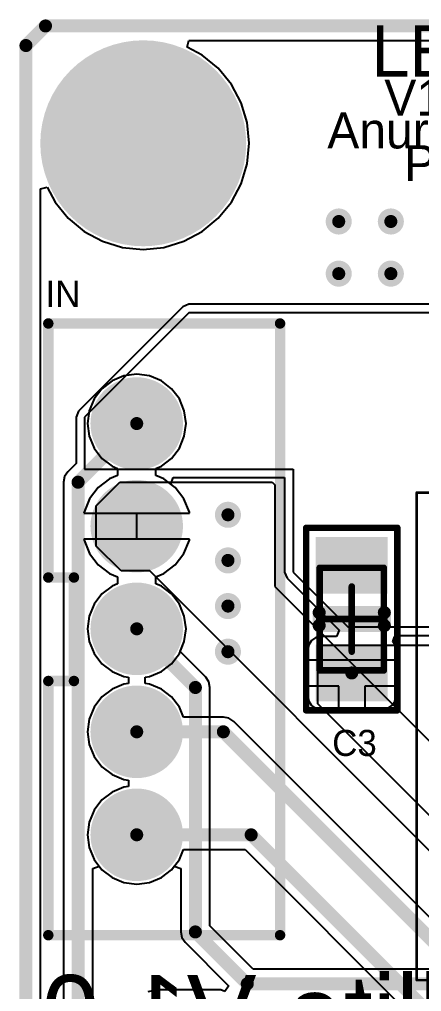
# Model space of a CAD drawing. Header units: millimetres. Extents: x 2.97 to 4.22, y 2.56 to 3.79.
# Drawn here: x 3.285 to 3.594, y 3.049 to 3.795 of the extents above; entities that cross this region are included whole.
import ezdxf

# ---------------------------------------------------------------- set-up
doc = ezdxf.new("R2010")
doc.units = ezdxf.units.MM
doc.header["$MEASUREMENT"] = 0
for name, color, linetype in [('BottomLayer', 5, 'Continuous'), ('BottomOverlay', 54, 'Continuous'), ('BottomSolder', 6, 'Continuous'), ('KeepOutLayer', 6, 'Continuous'), ('Mechanical15', 56, 'Continuous'), ('Mechanical2', 216, 'Continuous'), ('Mechanical3', 76, 'Continuous'), ('MultiLayer', 9, 'Continuous'), ('PadHoleLayer', 156, 'Continuous'), ('TopLayer', 1, 'Continuous'), ('TopOverlay', 2, 'Continuous'), ('TopPaste', 8, 'Continuous'), ('TopSolder', 216, 'Continuous'), ('ViaHoleLayer', 16, 'Continuous')]:
    doc.layers.add(name, color=color, linetype=linetype)

msp = doc.modelspace()

# ---------------------------------------------------------------- linework, layer by layer
at = {"layer": 'BottomLayer'}
for p, q in [((3.41379, 3.77378), (3.41504, 3.77878)), ((3.42522, 3.76767), (3.41379, 3.77378)), ((3.41504, 3.77878), (4.18535, 3.77878)), ((3.43755, 3.75755), (3.42522, 3.76767)), ((3.44767, 3.74522), (3.43755, 3.75755)), ((3.4552, 3.73115), (3.44767, 3.74522)), ((3.45983, 3.71588), (3.4552, 3.73115)), ((3.46139, 3.7), (3.45983, 3.71588)), ((3.45983, 3.68412), (3.46139, 3.7)), ((3.4552, 3.66885), (3.45983, 3.68412)), ((3.30122, 3.66496), (3.30622, 3.66621)), ((3.30122, 2.57465), (3.30122, 3.66496)), ((3.30622, 3.66621), (3.31233, 3.65478)), ((3.44767, 3.65478), (3.4552, 3.66885)), ((3.31233, 3.65478), (3.32245, 3.64245)), ((3.43755, 3.64245), (3.44767, 3.65478)), ((3.32245, 3.64245), (3.33478, 3.63233)), ((3.42522, 3.63233), (3.43755, 3.64245)), ((3.33478, 3.63233), (3.34885, 3.6248)), ((3.41115, 3.6248), (3.42522, 3.63233)), ((3.34885, 3.6248), (3.36412, 3.62017)), ((3.39588, 3.62017), (3.41115, 3.6248)), ((3.36412, 3.62017), (3.38, 3.61861)), ((3.38, 3.61861), (3.39588, 3.62017)), ((3.36521, 3.52153), (3.35609, 3.51776)), ((3.375, 3.52282), (3.36521, 3.52153)), ((3.38479, 3.52153), (3.375, 3.52282)), ((3.39391, 3.51776), (3.38479, 3.52153)), ((3.35609, 3.51776), (3.34825, 3.51175)), ((3.40175, 3.51175), (3.39391, 3.51776)), ((3.34825, 3.51175), (3.34224, 3.50391)), ((3.40776, 3.50391), (3.40175, 3.51175)), ((3.34224, 3.50391), (3.33847, 3.49479)), ((3.41153, 3.49479), (3.40776, 3.50391)), ((3.33847, 3.49479), (3.33718, 3.485)), ((3.41282, 3.485), (3.41153, 3.49479)), ((3.33718, 3.485), (3.33847, 3.47521)), ((3.41153, 3.47521), (3.41282, 3.485)), ((3.33847, 3.47521), (3.34224, 3.46609)), ((3.40776, 3.46609), (3.41153, 3.47521)), ((3.34224, 3.46609), (3.34825, 3.45825)), ((3.40175, 3.45825), (3.40776, 3.46609)), ((3.34825, 3.45825), (3.35609, 3.45224)), ((3.39391, 3.45224), (3.40175, 3.45825)), ((3.35609, 3.45224), (3.3603, 3.4505)), ((3.3603, 3.4505), (3.3603, 3.44509)), ((3.3897, 3.4505), (3.39391, 3.45224)), ((3.3897, 3.44509), (3.3897, 3.4505)), ((3.35407, 3.44251), (3.3454, 3.43586)), ((3.3603, 3.44509), (3.35407, 3.44251)), ((3.39593, 3.44251), (3.3897, 3.44509)), ((3.4046, 3.43586), (3.39593, 3.44251)), ((3.3454, 3.43586), (3.33875, 3.42719)), ((3.41125, 3.42719), (3.4046, 3.43586)), ((3.33875, 3.42719), (3.33457, 3.41709)), ((3.41543, 3.41709), (3.41125, 3.42719)), ((3.33457, 3.41709), (3.33446, 3.41626)), ((3.33446, 3.41626), (3.375, 3.41626)), ((3.375, 3.41626), (3.41554, 3.41626)), ((3.41554, 3.41626), (3.41543, 3.41709)), ((3.375, 3.39626), (3.33446, 3.39626)), ((3.33446, 3.39626), (3.33457, 3.39543)), ((3.33457, 3.39543), (3.33875, 3.38533)), ((3.41554, 3.39626), (3.375, 3.39626)), ((3.41125, 3.38533), (3.41543, 3.39543)), ((3.41543, 3.39543), (3.41554, 3.39626)), ((3.33875, 3.38533), (3.3454, 3.37666)), ((3.4046, 3.37666), (3.41125, 3.38533)), ((3.3454, 3.37666), (3.35407, 3.37001)), ((3.39593, 3.37001), (3.4046, 3.37666)), ((3.35407, 3.37001), (3.3603, 3.36743)), ((3.3603, 3.36743), (3.3603, 3.36202)), ((3.3897, 3.36743), (3.39593, 3.37001)), ((3.3897, 3.36202), (3.3897, 3.36743)), ((3.35609, 3.36028), (3.34825, 3.35427)), ((3.3603, 3.36202), (3.35609, 3.36028)), ((3.39391, 3.36028), (3.3897, 3.36202)), ((3.40175, 3.35427), (3.39391, 3.36028)), ((3.34825, 3.35427), (3.34224, 3.34643)), ((3.40776, 3.34643), (3.40175, 3.35427)), ((3.34224, 3.34643), (3.33847, 3.33731)), ((3.41153, 3.33731), (3.40776, 3.34643)), ((3.33847, 3.33731), (3.33718, 3.32752)), ((3.41282, 3.32752), (3.41153, 3.33731)), ((3.33718, 3.32752), (3.33847, 3.31773)), ((3.41153, 3.31773), (3.41282, 3.32752)), ((3.33847, 3.31773), (3.34224, 3.30861)), ((3.40776, 3.30861), (3.41153, 3.31773)), ((3.34224, 3.30861), (3.34825, 3.30077)), ((3.40175, 3.30077), (3.40776, 3.30861)), ((3.34825, 3.30077), (3.35609, 3.29476)), ((3.39391, 3.29476), (3.40175, 3.30077)), ((3.35609, 3.29476), (3.36521, 3.29099)), ((3.36521, 3.29099), (3.36858, 3.29054)), ((3.36858, 3.29054), (3.36858, 3.2855)), ((3.38142, 3.29054), (3.38479, 3.29099)), ((3.38142, 3.2855), (3.38142, 3.29054)), ((3.38479, 3.29099), (3.39391, 3.29476)), ((3.35609, 3.28128), (3.34825, 3.27527)), ((3.36521, 3.28505), (3.35609, 3.28128)), ((3.36858, 3.2855), (3.36521, 3.28505)), ((3.38479, 3.28505), (3.38142, 3.2855)), ((3.39391, 3.28128), (3.38479, 3.28505)), ((3.40175, 3.27527), (3.39391, 3.28128)), ((3.34825, 3.27527), (3.34224, 3.26743)), ((3.40776, 3.26743), (3.40175, 3.27527)), ((3.34224, 3.26743), (3.33847, 3.25831)), ((3.41094, 3.25974), (3.40776, 3.26743)), ((3.44148, 3.25974), (3.41094, 3.25974)), ((3.44577, 3.25888), (3.44148, 3.25974)), ((3.44148, 3.25974), (3.44148, 3.25974)), ((3.44941, 3.25645), (3.44577, 3.25888)), ((3.33847, 3.25831), (3.33718, 3.24852)), ((3.82995, 2.87591), (3.44941, 3.25645)), ((3.33718, 3.24852), (3.33847, 3.23873)), ((3.33847, 3.23873), (3.34224, 3.22961)), ((3.34224, 3.22961), (3.34825, 3.22177)), ((3.34825, 3.22177), (3.35609, 3.21576)), ((3.35609, 3.21576), (3.36521, 3.21199)), ((3.36521, 3.21199), (3.36858, 3.21154)), ((3.36858, 3.21154), (3.36858, 3.2065)), ((3.35609, 3.20228), (3.34825, 3.19627)), ((3.36521, 3.20605), (3.35609, 3.20228)), ((3.36858, 3.2065), (3.36521, 3.20605)), ((3.34825, 3.19627), (3.34224, 3.18843)), ((3.34224, 3.18843), (3.33847, 3.17931)), ((3.33847, 3.17931), (3.33718, 3.16952)), ((3.33718, 3.16952), (3.33847, 3.15973)), ((3.33847, 3.15973), (3.34224, 3.15061)), ((3.40776, 3.15061), (3.41094, 3.1583)), ((3.41094, 3.1583), (3.45816, 3.1583)), ((3.45816, 3.1583), (3.80415, 2.81231)), ((3.34224, 3.15061), (3.34825, 3.14277)), ((3.40175, 3.14277), (3.40776, 3.15061)), ((3.34825, 3.14277), (3.35609, 3.13676)), ((3.39391, 3.13676), (3.40175, 3.14277)), ((3.35609, 3.13676), (3.36521, 3.13299)), ((3.36521, 3.13299), (3.375, 3.1317)), ((3.375, 3.1317), (3.38479, 3.13299)), ((3.38479, 3.13299), (3.39391, 3.13676))]:
    msp.add_line(p, q, dxfattribs=at)
for points, const_width in [([(3.3425, 3.7, 1), (3.4175, 3.7, 1)], 0.075), ([(3.525, 3.64, 1), (3.535, 3.64, 1)], 0.01), ([(3.565, 3.64, 1), (3.575, 3.64, 1)], 0.01), ([(3.525, 3.6, 1), (3.535, 3.6, 1)], 0.01), ([(3.565, 3.6, 1), (3.575, 3.6, 1)], 0.01), ([(3.35925, 3.485, 1), (3.39075, 3.485, 1)], 0.0315), ([(3.35925, 3.40626, 1), (3.39075, 3.40626, 1)], 0.0315), ([(3.44, 3.415, 1), (3.45, 3.415, 1)], 0.01), ([(3.44, 3.38, 1), (3.45, 3.38, 1)], 0.01), ([(3.35925, 3.32752, 1), (3.39075, 3.32752, 1)], 0.0315), ([(3.44, 3.345, 1), (3.45, 3.345, 1)], 0.01), ([(3.44, 3.31, 1), (3.45, 3.31, 1)], 0.01), ([(3.535, 3.29366, 1), (3.545, 3.29366, 1)], 0.01), ([(3.35925, 3.24852, 1), (3.39075, 3.24852, 1)], 0.0315), ([(3.3725, 3.24852, 1), (3.3775, 3.24852, 1)], 0.005), ([(3.43898, 3.24852, 1), (3.44398, 3.24852, 1)], 0.005), ([(3.43898, 3.24852, 1), (3.44398, 3.24852, 1)], 0.005), ([(3.35925, 3.16952, 1), (3.39075, 3.16952, 1)], 0.0315), ([(3.3725, 3.16952, 1), (3.3775, 3.16952, 1)], 0.005), ([(3.4603, 3.16952, 1), (3.4653, 3.16952, 1)], 0.005), ([(3.4603, 3.16952, 1), (3.4653, 3.16952, 1)], 0.005)]:
    msp.add_lwpolyline(points, format="xyb", close=True, dxfattribs=dict(at, const_width=const_width))
at = {"layer": 'BottomLayer', "const_width": 0.01}
for points in [[(3.375, 3.24852), (3.44148, 3.24852)], [(3.44148, 3.24852), (3.82202, 2.86798)], [(3.375, 3.16952), (3.4628, 3.16952)], [(3.4628, 3.16952), (3.81332, 2.819)]]:
    msp.add_lwpolyline(points, dxfattribs=at)
at = {"layer": 'BottomSolder'}
for points, const_width in [([(3.3405, 3.7, 1), (3.4195, 3.7, 1)], 0.079), ([(3.527, 3.64, 1), (3.533, 3.64, 1)], 0.006), ([(3.567, 3.64, 1), (3.573, 3.64, 1)], 0.006), ([(3.527, 3.6, 1), (3.533, 3.6, 1)], 0.006), ([(3.567, 3.6, 1), (3.573, 3.6, 1)], 0.006), ([(3.35725, 3.485, 1), (3.39275, 3.485, 1)], 0.0355), ([(3.35725, 3.40626, 1), (3.39275, 3.40626, 1)], 0.0355), ([(3.442, 3.415, 1), (3.448, 3.415, 1)], 0.006), ([(3.442, 3.38, 1), (3.448, 3.38, 1)], 0.006), ([(3.35725, 3.32752, 1), (3.39275, 3.32752, 1)], 0.0355), ([(3.442, 3.345, 1), (3.448, 3.345, 1)], 0.006), ([(3.442, 3.31, 1), (3.448, 3.31, 1)], 0.006), ([(3.537, 3.29366, 1), (3.543, 3.29366, 1)], 0.006), ([(3.35725, 3.24852, 1), (3.39275, 3.24852, 1)], 0.0355), ([(3.35725, 3.16952, 1), (3.39275, 3.16952, 1)], 0.0355)]:
    msp.add_lwpolyline(points, format="xyb", close=True, dxfattribs=dict(at, const_width=const_width))
at = {"layer": 'KeepOutLayer', "const_width": 0.01}
for points in [[(3.29, 3.775), (3.305, 3.79)], [(3.305, 3.79), (4.19, 3.79)], [(3.29, 2.57), (3.29, 3.775)]]:
    msp.add_lwpolyline(points, dxfattribs=at)
at = {"layer": 'KeepOutLayer', "const_width": 0.005}
for points in [[(3.3025, 3.79, 1), (3.3075, 3.79, 1)], [(3.3025, 3.79, 1), (3.3075, 3.79, 1)], [(3.2875, 3.775, 1), (3.2925, 3.775, 1)], [(3.2875, 3.775, 1), (3.2925, 3.775, 1)]]:
    msp.add_lwpolyline(points, format="xyb", close=True, dxfattribs=at)
at = {"layer": 'Mechanical15', "const_width": 0.00197}
for points in [[(3.58988, 3.05799), (3.58988, 3.43201)], [(3.58988, 3.43201), (4.20012, 3.43201)], [(3.58988, 3.05799), (4.20012, 3.05799)]]:
    msp.add_lwpolyline(points, dxfattribs=at)
at = {"layer": 'Mechanical15', "const_width": 0.000984}
for points in [[(3.58939, 3.43201, 1), (3.59037, 3.43201, 1)], [(3.58939, 3.43201, 1), (3.59037, 3.43201, 1)], [(3.58939, 3.05799, 1), (3.59037, 3.05799, 1)], [(3.58939, 3.05799, 1), (3.59037, 3.05799, 1)]]:
    msp.add_lwpolyline(points, format="xyb", close=True, dxfattribs=at)
at = {"layer": 'Mechanical2', "const_width": 0.005}
for points in [[(3.505, 3.405), (3.575, 3.405)], [(3.505, 3.265), (3.505, 3.405)], [(3.575, 3.265), (3.575, 3.405)], [(3.54, 3.31), (3.54, 3.36)], [(3.515, 3.335), (3.565, 3.335)], [(3.505, 3.265), (3.575, 3.265)]]:
    msp.add_lwpolyline(points, dxfattribs=at)
at = {"layer": 'Mechanical2', "const_width": 0.0025}
for points in [[(3.50375, 3.405, 1), (3.50625, 3.405, 1)], [(3.50375, 3.405, 1), (3.50625, 3.405, 1)], [(3.57375, 3.405, 1), (3.57625, 3.405, 1)], [(3.57375, 3.405, 1), (3.57625, 3.405, 1)], [(3.53875, 3.36, 1), (3.54125, 3.36, 1)], [(3.51375, 3.335, 1), (3.51625, 3.335, 1)], [(3.56375, 3.335, 1), (3.56625, 3.335, 1)], [(3.53875, 3.31, 1), (3.54125, 3.31, 1)], [(3.50375, 3.265, 1), (3.50625, 3.265, 1)], [(3.50375, 3.265, 1), (3.50625, 3.265, 1)], [(3.57375, 3.265, 1), (3.57625, 3.265, 1)], [(3.57375, 3.265, 1), (3.57625, 3.265, 1)]]:
    msp.add_lwpolyline(points, format="xyb", close=True, dxfattribs=at)
at = {"layer": 'Mechanical3', "const_width": 0.005}
for points in [[(3.51539, 3.37437), (3.56461, 3.37437)], [(3.51539, 3.29563), (3.51539, 3.37437)], [(3.56461, 3.29563), (3.56461, 3.37437)], [(3.51539, 3.29563), (3.56461, 3.29563)]]:
    msp.add_lwpolyline(points, dxfattribs=at)
at = {"layer": 'Mechanical3', "const_width": 0.0025}
for points in [[(3.51414, 3.37437, 1), (3.51664, 3.37437, 1)], [(3.51414, 3.37437, 1), (3.51664, 3.37437, 1)], [(3.56336, 3.37437, 1), (3.56586, 3.37437, 1)], [(3.56336, 3.37437, 1), (3.56586, 3.37437, 1)], [(3.51414, 3.29563, 1), (3.51664, 3.29563, 1)], [(3.51414, 3.29563, 1), (3.51664, 3.29563, 1)], [(3.56336, 3.29563, 1), (3.56586, 3.29563, 1)], [(3.56336, 3.29563, 1), (3.56586, 3.29563, 1)]]:
    msp.add_lwpolyline(points, format="xyb", close=True, dxfattribs=at)
at = {"layer": 'MultiLayer'}
for points, const_width in [([(3.3425, 3.7, 1), (3.4175, 3.7, 1)], 0.075), ([(3.525, 3.64, 1), (3.535, 3.64, 1)], 0.01), ([(3.565, 3.64, 1), (3.575, 3.64, 1)], 0.01), ([(3.525, 3.6, 1), (3.535, 3.6, 1)], 0.01), ([(3.565, 3.6, 1), (3.575, 3.6, 1)], 0.01), ([(3.35925, 3.485, 1), (3.39075, 3.485, 1)], 0.0315), ([(3.35925, 3.40626, 1), (3.39075, 3.40626, 1)], 0.0315), ([(3.44, 3.415, 1), (3.45, 3.415, 1)], 0.01), ([(3.44, 3.38, 1), (3.45, 3.38, 1)], 0.01), ([(3.35925, 3.32752, 1), (3.39075, 3.32752, 1)], 0.0315), ([(3.44, 3.345, 1), (3.45, 3.345, 1)], 0.01), ([(3.44, 3.31, 1), (3.45, 3.31, 1)], 0.01), ([(3.535, 3.29366, 1), (3.545, 3.29366, 1)], 0.01), ([(3.35925, 3.24852, 1), (3.39075, 3.24852, 1)], 0.0315), ([(3.35925, 3.16952, 1), (3.39075, 3.16952, 1)], 0.0315)]:
    msp.add_lwpolyline(points, format="xyb", close=True, dxfattribs=dict(at, const_width=const_width))
at = {"layer": 'PadHoleLayer'}
for points, const_width in [([(3.35, 3.7, 1), (3.41, 3.7, 1)], 0.06), ([(3.36713, 3.485, 1), (3.38287, 3.485, 1)], 0.01575), ([(3.36713, 3.40626, 1), (3.38287, 3.40626, 1)], 0.01575), ([(3.36713, 3.32752, 1), (3.38287, 3.32752, 1)], 0.01575), ([(3.36713, 3.24852, 1), (3.38287, 3.24852, 1)], 0.01575), ([(3.36713, 3.16952, 1), (3.38287, 3.16952, 1)], 0.01575)]:
    msp.add_lwpolyline(points, format="xyb", close=True, dxfattribs=dict(at, const_width=const_width))
at = {"layer": 'TopLayer'}
for p, q in [((3.41379, 3.77378), (3.41504, 3.77878)), ((3.42522, 3.76767), (3.41379, 3.77378)), ((3.41504, 3.77878), (4.18535, 3.77878)), ((3.43755, 3.75755), (3.42522, 3.76767)), ((3.44767, 3.74522), (3.43755, 3.75755)), ((3.4552, 3.73115), (3.44767, 3.74522)), ((3.45983, 3.71588), (3.4552, 3.73115)), ((3.46139, 3.7), (3.45983, 3.71588)), ((3.45983, 3.68412), (3.46139, 3.7)), ((3.4552, 3.66885), (3.45983, 3.68412)), ((3.30122, 3.66496), (3.30622, 3.66621)), ((3.30122, 2.57465), (3.30122, 3.66496)), ((3.30622, 3.66621), (3.31233, 3.65478)), ((3.44767, 3.65478), (3.4552, 3.66885)), ((3.31233, 3.65478), (3.32245, 3.64245)), ((3.43755, 3.64245), (3.44767, 3.65478)), ((3.32245, 3.64245), (3.33478, 3.63233)), ((3.42522, 3.63233), (3.43755, 3.64245)), ((3.33478, 3.63233), (3.34885, 3.6248)), ((3.41115, 3.6248), (3.42522, 3.63233)), ((3.34885, 3.6248), (3.36412, 3.62017)), ((3.39588, 3.62017), (3.41115, 3.6248)), ((3.36412, 3.62017), (3.38, 3.61861)), ((3.38, 3.61861), (3.39588, 3.62017)), ((3.41041, 3.57459), (3.33041, 3.49459)), ((3.415, 3.57649), (3.41041, 3.57459)), ((3.742, 3.57649), (3.415, 3.57649)), ((3.415, 3.57), (3.335, 3.49)), ((3.742, 3.57), (3.415, 3.57)), ((3.33041, 3.49459), (3.32851, 3.49)), ((3.32851, 3.49), (3.32851, 3.45437)), ((3.335, 3.49), (3.335, 3.45)), ((3.32851, 3.45437), (3.32207, 3.44793)), ((3.32207, 3.44793), (3.31964, 3.44429)), ((3.335, 3.45), (3.495, 3.45)), ((3.495, 3.45), (3.495, 3.371)), ((3.31964, 3.44429), (3.31878, 3.44)), ((3.31878, 3.44), (3.31878, 3.44)), ((3.31878, 3.44), (3.31878, 2.80866)), ((3.344, 3.422), (3.362, 3.44)), ((3.362, 3.44), (3.479, 3.44)), ((3.40115, 3.43851), (3.40285, 3.44351)), ((3.4046, 3.43586), (3.40115, 3.43851)), ((3.40285, 3.44351), (3.48851, 3.44351)), ((3.479, 3.44), (3.481, 3.438)), ((3.481, 3.438), (3.481, 3.36)), ((3.48851, 3.44351), (3.48851, 3.371)), ((3.41125, 3.42719), (3.4046, 3.43586)), ((3.41543, 3.41709), (3.41125, 3.42719)), ((3.344, 3.391), (3.344, 3.422)), ((3.375, 3.39626), (3.375, 3.41626)), ((3.375, 3.41626), (3.41554, 3.41626)), ((3.41554, 3.41626), (3.41543, 3.41709)), ((3.41554, 3.39626), (3.375, 3.39626)), ((3.41125, 3.38533), (3.41543, 3.39543)), ((3.41543, 3.39543), (3.41554, 3.39626)), ((3.363, 3.372), (3.344, 3.391)), ((3.4046, 3.37666), (3.41125, 3.38533)), ((3.385, 3.372), (3.363, 3.372)), ((3.61, 3.147), (3.385, 3.372)), ((3.39593, 3.37001), (3.4046, 3.37666)), ((3.48851, 3.371), (3.49041, 3.36641)), ((3.495, 3.371), (3.537, 3.329)), ((3.3897, 3.36743), (3.39593, 3.37001)), ((3.3897, 3.36202), (3.3897, 3.36743)), ((3.49041, 3.36641), (3.53024, 3.32657)), ((3.39391, 3.36028), (3.3897, 3.36202)), ((3.40175, 3.35427), (3.39391, 3.36028)), ((3.481, 3.36), (3.61, 3.231)), ((3.40776, 3.34643), (3.40175, 3.35427)), ((3.41153, 3.33731), (3.40776, 3.34643)), ((3.41282, 3.32752), (3.41153, 3.33731)), ((3.41153, 3.31773), (3.41282, 3.32752)), ((3.53024, 3.32657), (3.52817, 3.32157)), ((3.537, 3.329), (3.725, 3.329)), ((3.50917, 3.31859), (3.50696, 3.31528)), ((3.51248, 3.3208), (3.50917, 3.31859)), ((3.51638, 3.32157), (3.51248, 3.3208)), ((3.52817, 3.32157), (3.51638, 3.32157)), ((3.57155, 3.31751), (3.57286, 3.3213)), ((3.57286, 3.3213), (3.57377, 3.32251)), ((3.57377, 3.32251), (3.63105, 3.32251)), ((3.40835, 3.31003), (3.41153, 3.31773)), ((3.50696, 3.31528), (3.50618, 3.31138)), ((3.50618, 3.31138), (3.50618, 3.30366)), ((3.514, 3.27), (3.514, 3.315)), ((3.514, 3.315), (3.585, 3.315)), ((3.57304, 3.31528), (3.57155, 3.31751)), ((3.57382, 3.31138), (3.57304, 3.31528)), ((3.57382, 3.30366), (3.57382, 3.31138)), ((3.585, 3.315), (3.715, 3.315)), ((3.42793, 3.29045), (3.40835, 3.31003)), ((3.50618, 3.30366), (3.54, 3.30366)), ((3.54, 3.30366), (3.57382, 3.30366)), ((3.43036, 3.28681), (3.42793, 3.29045)), ((3.42793, 3.29045), (3.42793, 3.29045)), ((3.43122, 3.28252), (3.43036, 3.28681)), ((3.43122, 3.09965), (3.43122, 3.28252)), ((3.43122, 3.28252), (3.43122, 3.28252)), ((3.53, 3.28366), (3.50618, 3.28366)), ((3.50618, 3.28366), (3.50618, 3.27594)), ((3.53, 3.26575), (3.53, 3.28366)), ((3.57382, 3.28366), (3.55, 3.28366)), ((3.55, 3.28366), (3.55, 3.26575)), ((3.57382, 3.27594), (3.57382, 3.28366)), ((3.50618, 3.27594), (3.50696, 3.27204)), ((3.57304, 3.27204), (3.57382, 3.27594)), ((3.50696, 3.27204), (3.50917, 3.26873)), ((3.50917, 3.26873), (3.51248, 3.26652)), ((3.51248, 3.26652), (3.51638, 3.26575)), ((3.61, 3.174), (3.514, 3.27)), ((3.56362, 3.26575), (3.56752, 3.26652)), ((3.56752, 3.26652), (3.57083, 3.26873)), ((3.57083, 3.26873), (3.57304, 3.27204)), ((3.51638, 3.26575), (3.53, 3.26575)), ((3.55, 3.26575), (3.56362, 3.26575)), ((3.34122, 3.14373), (3.34622, 3.14543)), ((3.34122, 2.81331), (3.34122, 3.14373)), ((3.34622, 3.14543), (3.34825, 3.14277)), ((3.34825, 3.14277), (3.35609, 3.13676)), ((3.39391, 3.13676), (3.40175, 3.14277)), ((3.40175, 3.14277), (3.40378, 3.14543)), ((3.40378, 3.14543), (3.40878, 3.14373)), ((3.40878, 3.14373), (3.40878, 3.095)), ((3.35609, 3.13676), (3.36521, 3.13299)), ((3.36521, 3.13299), (3.375, 3.1317)), ((3.375, 3.1317), (3.38479, 3.13299)), ((3.38479, 3.13299), (3.39391, 3.13676)), ((3.40878, 3.095), (3.40878, 3.095)), ((3.40878, 3.095), (3.40964, 3.09071)), ((3.46447, 3.06639), (3.43122, 3.09965)), ((3.40964, 3.09071), (3.41207, 3.08707)), ((3.41207, 3.08707), (3.44553, 3.05361)), ((3.84982, 3.06639), (3.46447, 3.06639)), ((3.39111, 3.05054), (3.38351, 3.04903)), ((3.39177, 3.05041), (3.39111, 3.05054)), ((3.39238, 3.05067), (3.39177, 3.05041)), ((3.39626, 3.05067), (3.39238, 3.05067)), ((3.43957, 3.05067), (3.39626, 3.05067)), ((3.39626, 3.05067), (3.39626, 3.05067)), ((3.4427, 3.04937), (3.43957, 3.05067)), ((3.44548, 3.05352), (3.4427, 3.04937)), ((3.44553, 3.05361), (3.44548, 3.05352)), ((3.44548, 3.05352), (3.44548, 3.05352))]:
    msp.add_line(p, q, dxfattribs=at)
for points, const_width in [([(3.3425, 3.7, 1), (3.4175, 3.7, 1)], 0.075), ([(3.525, 3.64, 1), (3.535, 3.64, 1)], 0.01), ([(3.565, 3.64, 1), (3.575, 3.64, 1)], 0.01), ([(3.525, 3.6, 1), (3.535, 3.6, 1)], 0.01), ([(3.565, 3.6, 1), (3.575, 3.6, 1)], 0.01), ([(3.35925, 3.485, 1), (3.39075, 3.485, 1)], 0.0315), ([(3.3725, 3.485, 1), (3.3775, 3.485, 1)], 0.005), ([(3.3275, 3.44, 1), (3.3325, 3.44, 1)], 0.005), ([(3.3275, 3.44, 1), (3.3325, 3.44, 1)], 0.005), ([(3.35925, 3.40626, 1), (3.39075, 3.40626, 1)], 0.0315), ([(3.44, 3.415, 1), (3.45, 3.415, 1)], 0.01), ([(3.44, 3.38, 1), (3.45, 3.38, 1)], 0.01), ([(3.35925, 3.32752, 1), (3.39075, 3.32752, 1)], 0.0315), ([(3.44, 3.345, 1), (3.45, 3.345, 1)], 0.01), ([(3.3725, 3.32752, 1), (3.3775, 3.32752, 1)], 0.005), ([(3.44, 3.31, 1), (3.45, 3.31, 1)], 0.01), ([(3.535, 3.29366, 1), (3.545, 3.29366, 1)], 0.01), ([(3.4175, 3.28252, 1), (3.4225, 3.28252, 1)], 0.005), ([(3.4175, 3.28252, 1), (3.4225, 3.28252, 1)], 0.005), ([(3.35925, 3.24852, 1), (3.39075, 3.24852, 1)], 0.0315), ([(3.35925, 3.16952, 1), (3.39075, 3.16952, 1)], 0.0315), ([(3.4175, 3.095, 1), (3.4225, 3.095, 1)], 0.005), ([(3.4175, 3.095, 1), (3.4225, 3.095, 1)], 0.005), ([(3.45732, 3.05518, 1), (3.46232, 3.05518, 1)], 0.005), ([(3.45732, 3.05518, 1), (3.46232, 3.05518, 1)], 0.005)]:
    msp.add_lwpolyline(points, format="xyb", close=True, dxfattribs=dict(at, const_width=const_width))
at = {"layer": 'TopLayer', "const_width": 0.01}
for points in [[(3.33, 3.44), (3.375, 3.485)], [(3.33, 2.80866), (3.33, 3.44)], [(3.375, 3.32752), (3.42, 3.28252)], [(3.42, 3.095), (3.42, 3.28252)], [(3.42, 3.095), (3.45982, 3.05518)], [(3.45982, 3.05518), (3.84982, 3.05518)]]:
    msp.add_lwpolyline(points, dxfattribs=at)
at = {"layer": 'TopLayer'}
for points in [[(3.56362, 3.35862), (3.56362, 3.39405), (3.51638, 3.35862), (3.51638, 3.39405)], [(3.56362, 3.27594), (3.56362, 3.31138), (3.51638, 3.27594), (3.51638, 3.31138)]]:
    msp.add_solid(points, dxfattribs=at)
at = {"layer": 'TopOverlay'}
for points, const_width in [([(3.30716, 3.36689), (3.30716, 3.56177)], 0.008), ([(3.30716, 3.56177), (3.485, 3.56177)], 0.008), ([(3.485, 3.09252), (3.485, 3.56177)], 0.008), ([(3.30716, 3.36689), (3.32684, 3.36689)], 0.008), ([(3.32684, 3.28752), (3.32684, 3.36689)], 0.008), ([(3.515, 3.34), (3.565, 3.34)], 0.01), ([(3.515, 3.33), (3.515, 3.34)], 0.01), ([(3.565, 3.33), (3.565, 3.34)], 0.01), ([(3.515, 3.33), (3.565, 3.33)], 0.01), ([(3.30716, 3.28752), (3.32684, 3.28752)], 0.008), ([(3.30716, 3.09252), (3.30716, 3.28752)], 0.008), ([(3.30716, 3.09252), (3.485, 3.09252)], 0.008)]:
    msp.add_lwpolyline(points, dxfattribs=dict(at, const_width=const_width))
for points, const_width in [([(3.30516, 3.56177, 1), (3.30916, 3.56177, 1)], 0.004), ([(3.30516, 3.56177, 1), (3.30916, 3.56177, 1)], 0.004), ([(3.483, 3.56177, 1), (3.487, 3.56177, 1)], 0.004), ([(3.483, 3.56177, 1), (3.487, 3.56177, 1)], 0.004), ([(3.30516, 3.36689, 1), (3.30916, 3.36689, 1)], 0.004), ([(3.30516, 3.36689, 1), (3.30916, 3.36689, 1)], 0.004), ([(3.32484, 3.36689, 1), (3.32884, 3.36689, 1)], 0.004), ([(3.32484, 3.36689, 1), (3.32884, 3.36689, 1)], 0.004), ([(3.5125, 3.34, 1), (3.5175, 3.34, 1)], 0.005), ([(3.5125, 3.34, 1), (3.5175, 3.34, 1)], 0.005), ([(3.5625, 3.34, 1), (3.5675, 3.34, 1)], 0.005), ([(3.5625, 3.34, 1), (3.5675, 3.34, 1)], 0.005), ([(3.5125, 3.33, 1), (3.5175, 3.33, 1)], 0.005), ([(3.5125, 3.33, 1), (3.5175, 3.33, 1)], 0.005), ([(3.5625, 3.33, 1), (3.5675, 3.33, 1)], 0.005), ([(3.5625, 3.33, 1), (3.5675, 3.33, 1)], 0.005), ([(3.30516, 3.28752, 1), (3.30916, 3.28752, 1)], 0.004), ([(3.30516, 3.28752, 1), (3.30916, 3.28752, 1)], 0.004), ([(3.32484, 3.28752, 1), (3.32884, 3.28752, 1)], 0.004), ([(3.32484, 3.28752, 1), (3.32884, 3.28752, 1)], 0.004), ([(3.30516, 3.09252, 1), (3.30916, 3.09252, 1)], 0.004), ([(3.30516, 3.09252, 1), (3.30916, 3.09252, 1)], 0.004), ([(3.483, 3.09252, 1), (3.487, 3.09252, 1)], 0.004), ([(3.483, 3.09252, 1), (3.487, 3.09252, 1)], 0.004)]:
    msp.add_lwpolyline(points, format="xyb", close=True, dxfattribs=dict(at, const_width=const_width))
at = {"layer": 'TopPaste'}
for points in [[(3.56362, 3.35862), (3.56362, 3.39405), (3.51638, 3.35862), (3.51638, 3.39405)], [(3.56362, 3.27594), (3.56362, 3.31138), (3.51638, 3.27594), (3.51638, 3.31138)]]:
    msp.add_solid(points, dxfattribs=at)
at = {"layer": 'TopSolder'}
for points, const_width in [([(3.3405, 3.7, 1), (3.4195, 3.7, 1)], 0.079), ([(3.527, 3.64, 1), (3.533, 3.64, 1)], 0.006), ([(3.567, 3.64, 1), (3.573, 3.64, 1)], 0.006), ([(3.527, 3.6, 1), (3.533, 3.6, 1)], 0.006), ([(3.567, 3.6, 1), (3.573, 3.6, 1)], 0.006), ([(3.35725, 3.485, 1), (3.39275, 3.485, 1)], 0.0355), ([(3.35725, 3.40626, 1), (3.39275, 3.40626, 1)], 0.0355), ([(3.442, 3.415, 1), (3.448, 3.415, 1)], 0.006), ([(3.442, 3.38, 1), (3.448, 3.38, 1)], 0.006), ([(3.35725, 3.32752, 1), (3.39275, 3.32752, 1)], 0.0355), ([(3.442, 3.345, 1), (3.448, 3.345, 1)], 0.006), ([(3.442, 3.31, 1), (3.448, 3.31, 1)], 0.006), ([(3.537, 3.29366, 1), (3.543, 3.29366, 1)], 0.006), ([(3.35725, 3.24852, 1), (3.39275, 3.24852, 1)], 0.0355), ([(3.35725, 3.16952, 1), (3.39275, 3.16952, 1)], 0.0355)]:
    msp.add_lwpolyline(points, format="xyb", close=True, dxfattribs=dict(at, const_width=const_width))
for points in [[(3.56762, 3.35462), (3.56762, 3.39805), (3.51238, 3.35462), (3.51238, 3.39805)], [(3.56762, 3.27194), (3.56762, 3.31538), (3.51238, 3.27194), (3.51238, 3.31538)]]:
    msp.add_solid(points, dxfattribs=at)
at = {"layer": 'ViaHoleLayer', "const_width": 0.005}
for points in [[(3.5275, 3.64, 1), (3.5325, 3.64, 1)], [(3.5675, 3.64, 1), (3.5725, 3.64, 1)], [(3.5275, 3.6, 1), (3.5325, 3.6, 1)], [(3.5675, 3.6, 1), (3.5725, 3.6, 1)], [(3.4425, 3.415, 1), (3.4475, 3.415, 1)], [(3.4425, 3.38, 1), (3.4475, 3.38, 1)], [(3.4425, 3.345, 1), (3.4475, 3.345, 1)], [(3.4425, 3.31, 1), (3.4475, 3.31, 1)], [(3.5375, 3.29366, 1), (3.5425, 3.29366, 1)]]:
    msp.add_lwpolyline(points, format="xyb", close=True, dxfattribs=at)

# ---------------------------------------------------------------- texts
at = {"layer": 'BottomOverlay', "text_generation_flag": 2}
msp.add_text('LED Satellite V1.0', height=0.06, rotation=360, dxfattribs=at).set_placement((3.953, 3.00191))
at = {"layer": 'TopOverlay'}
for s, height, p in [('LED Satellite', 0.0393701, (3.555, 3.751)), ('V1.0 (01/2017)', 0.0275591, (3.56499, 3.72115)), ('Anurag M.  Andrew B.', 0.0275591, (3.52123, 3.69606)), (' Penn GRASP', 0.0275591, (3.57, 3.67097)), ('IN', 0.02, (3.305, 3.57452)), ('C3', 0.02, (3.525, 3.23))]:
    msp.add_text(s, height=height, dxfattribs=at).set_placement(p)

doc.saveas('drawing.dxf')
